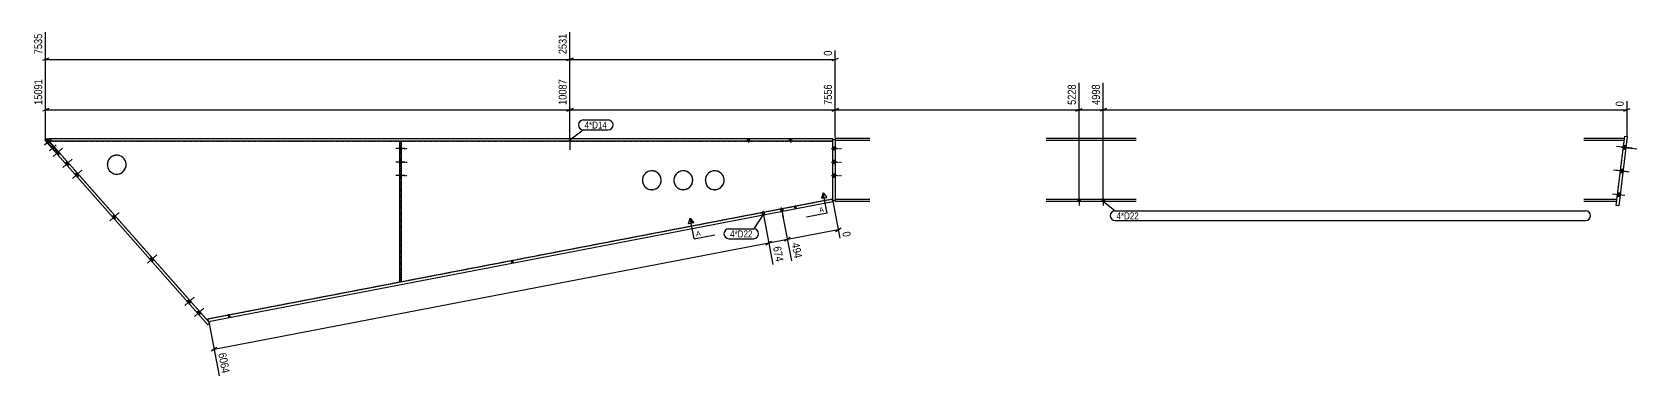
# Model space of a CAD drawing. Header units: millimetres. Extents: x 78 to 72660, y 20 to 5254.
# Drawn here: x 29914 to 45226, y 80 to 3358 of the extents above; entities that cross this region are included whole.
import ezdxf

# ---------------------------------------------------------------- set-up
doc = ezdxf.new("R2010")
doc.units = ezdxf.units.MM
doc.linetypes.add('DXK_LINE_DOT2', pattern=[3.9198, 1.9599, -1.9599])
for name, color, linetype in [('MÅLSÆTNING', 7, 'Continuous'), ('STÅL', 7, 'Continuous'), ('TEKST', 7, 'Continuous')]:
    doc.layers.add(name, color=color, linetype=linetype)
doc.styles.add('Arial', font='ARIAL.TTF', dxfattribs={"height": 0.2})
doc.styles.add('Arial Narrow', font='ARIALN.TTF', dxfattribs={"height": 0.2})

msp = doc.modelspace()

# ---------------------------------------------------------------- hatches: boundary and pattern name
at = {"layer": 'STÅL', "linetype": 'Continuous'}
for color, points in [(96, [(30081, 2305), (30064, 2324), (30053, 2314), (30070, 2295)]), (96, [(30053, 2314), (30070, 2295), (30081, 2305), (30064, 2324)]), (4, [(35039, 2319), (35053, 2319), (35053, 2344), (35039, 2344)]), (4, [(35039, 2319), (35053, 2319), (35053, 2344), (35039, 2344)]), (4, [(35053, 2344), (35039, 2344), (35039, 2319), (35053, 2319)]), (4, [(35053, 2344), (35039, 2344), (35039, 2319), (35053, 2319)]), (96, [(36763, 2344), (36741, 2344), (36741, 2319), (36763, 2319)]), (96, [(37163, 2344), (37141, 2344), (37141, 2319), (37163, 2319)]), (96, [(30128, 2252), (30110, 2272), (30099, 2262), (30116, 2242)]), (96, [(30099, 2262), (30116, 2242), (30128, 2252), (30110, 2272)]), (96, [(30136, 2213), (30158, 2188), (30177, 2205), (30155, 2229)]), (96, [(30136, 2213), (30158, 2188), (30177, 2205), (30155, 2229)]), (96, [(33439, 2236), (33439, 2262), (33424, 2262), (33424, 2236)]), (96, [(37552, 2262), (37552, 2236), (37577, 2236), (37577, 2262)]), (96, [(45120, 2240), (45124, 2273), (45099, 2276), (45095, 2243)]), (96, [(45120, 2240), (45124, 2273), (45099, 2276), (45095, 2243)]), (96, [(30229, 2108), (30251, 2083), (30269, 2100), (30248, 2124)]), (96, [(30229, 2108), (30251, 2083), (30269, 2100), (30248, 2124)]), (96, [(30322, 2003), (30343, 1978), (30362, 1995), (30340, 2020)]), (96, [(30322, 2003), (30343, 1978), (30362, 1995), (30340, 2020)]), (96, [(33439, 2106), (33439, 2132), (33424, 2132), (33424, 2106)]), (96, [(33439, 1976), (33439, 2002), (33424, 2002), (33424, 1976)]), (96, [(37552, 2132), (37552, 2106), (37577, 2106), (37577, 2132)]), (96, [(37552, 2002), (37552, 1976), (37577, 1976), (37577, 2002)]), (96, [(45071, 2050), (45067, 2017), (45092, 2014), (45096, 2047)]), (96, [(45092, 2014), (45096, 2047), (45071, 2050), (45067, 2017)]), (96, [(37190, 1672), (37203, 1675), (37199, 1700), (37185, 1697)]), (96, [(37190, 1672), (37203, 1675), (37199, 1700), (37185, 1697)]), (4, [(39915, 1763), (39893, 1763), (39893, 1744), (39915, 1744)]), (4, [(39915, 1763), (39893, 1763), (39893, 1744), (39915, 1744)]), (4, [(40145, 1763), (40123, 1763), (40123, 1744), (40145, 1744)]), (4, [(40145, 1763), (40123, 1763), (40123, 1744), (40145, 1744)]), (96, [(45043, 1824), (45039, 1791), (45064, 1788), (45068, 1821)]), (96, [(45043, 1824), (45039, 1791), (45064, 1788), (45068, 1821)]), (96, [(30678, 1600), (30700, 1575), (30719, 1592), (30697, 1617)]), (96, [(30678, 1600), (30700, 1575), (30719, 1592), (30697, 1617)]), (4, [(36898, 1642), (36876, 1638), (36881, 1613), (36903, 1617)]), (4, [(36898, 1642), (36876, 1638), (36881, 1613), (36903, 1617)]), (4, [(37075, 1676), (37053, 1672), (37058, 1647), (37079, 1651)]), (4, [(37075, 1676), (37053, 1672), (37058, 1647), (37079, 1651)]), (96, [(31036, 1196), (31058, 1171), (31076, 1187), (31055, 1212)]), (96, [(31036, 1196), (31058, 1171), (31076, 1187), (31055, 1212)]), (96, [(34489, 1154), (34503, 1157), (34498, 1182), (34484, 1179)]), (96, [(34489, 1154), (34503, 1157), (34498, 1182), (34484, 1179)]), (96, [(31392, 793), (31414, 768), (31433, 785), (31411, 809)]), (96, [(31392, 793), (31414, 768), (31433, 785), (31411, 809)]), (96, [(31485, 688), (31507, 663), (31526, 680), (31504, 704)]), (96, [(31485, 688), (31507, 663), (31526, 680), (31504, 704)]), (96, [(31788, 636), (31802, 639), (31797, 664), (31783, 661)]), (96, [(31788, 636), (31802, 639), (31797, 664), (31783, 661)])]:
    msp.add_hatch(color=color, dxfattribs=at).paths.add_polyline_path(points)
at = {"layer": 'TEKST', "linetype": 'Continuous'}
msp.add_hatch(color=30, dxfattribs=at).paths.add_polyline_path([(37471, 1777), (37447, 1773), (37462, 1826)])

# ---------------------------------------------------------------- linework, layer by layer
at = {"layer": 'MÅLSÆTNING', "color": 7, "linetype": 'Continuous'}
for p, q in [((35046, 2339), (35046, 3356)), ((30072, 3110), (30012, 3086)), ((30042, 3098), (35046, 3098)), ((35076, 3110), (35016, 3086)), ((35016, 3086), (35076, 3110)), ((35046, 3098), (37577, 3098)), ((37547, 3086), (37607, 3110)), ((37577, 2364), (37577, 3181)), ((30042, 2339), (30042, 2922)), ((35046, 2339), (35046, 2922)), ((37577, 2354), (37577, 2874)), ((37577, 2354), (37577, 2874)), ((39904, 1749), (39904, 2874)), ((40134, 1749), (40134, 2874)), ((30072, 2628), (30012, 2604)), ((30042, 2616), (35046, 2616)), ((35016, 2604), (35076, 2628)), ((37607, 2628), (37547, 2604)), ((37547, 2604), (37607, 2628)), ((37577, 2616), (39904, 2616)), ((39874, 2604), (39934, 2628)), ((40164, 2628), (40104, 2604)), ((45102, 2604), (45162, 2628)), ((45132, 2364), (45132, 2698)), ((37553, 1747), (37621, 1394)), ((36898, 1581), (36982, 1143)), ((36898, 1581), (36982, 1143)), ((37075, 1615), (37159, 1177)), ((36943, 1349), (37120, 1383)), ((37147, 1400), (37092, 1365)), ((37578, 1458), (37632, 1493)), ((31650, 334), (36943, 1349)), ((36916, 1331), (36970, 1366)), ((36916, 1331), (36970, 1366)), ((31602, 580), (31698, 80)), ((31677, 351), (31622, 316))]:
    msp.add_line(p, q, dxfattribs=at)
at = {"layer": 'STÅL', "color": 96, "linetype": 'Continuous'}
for p, q in [((30096, 2335), (30032, 2279)), ((30096, 2335), (30033, 2279)), ((30064, 2324), (30053, 2314)), ((30064, 2324), (30053, 2314)), ((30081, 2305), (30070, 2295)), ((30081, 2305), (30070, 2295)), ((36741, 2319), (36741, 2344)), ((36752, 2306), (36752, 2344)), ((36763, 2319), (36763, 2344)), ((37141, 2319), (37141, 2344)), ((37152, 2306), (37152, 2344)), ((37163, 2319), (37163, 2344)), ((30143, 2283), (30079, 2227)), ((30142, 2283), (30079, 2226)), ((30110, 2272), (30099, 2262)), ((30110, 2272), (30099, 2262)), ((30114, 2171), (30203, 2250)), ((30114, 2171), (30203, 2250)), ((30128, 2252), (30116, 2242)), ((30128, 2252), (30116, 2242)), ((30136, 2213), (30155, 2229)), ((30136, 2213), (30155, 2229)), ((30158, 2188), (30177, 2205)), ((30158, 2188), (30177, 2205)), ((30207, 2066), (30296, 2145)), ((30207, 2066), (30296, 2145)), ((33469, 2249), (33384, 2249)), ((33439, 2262), (33424, 2262)), ((33439, 2236), (33424, 2236)), ((37577, 2262), (37552, 2262)), ((37592, 2249), (37552, 2249)), ((37577, 2236), (37552, 2236)), ((45180, 2250), (45032, 2268)), ((45078, 2262), (45226, 2244)), ((45095, 2243), (45120, 2240)), ((45120, 2240), (45095, 2243)), ((45099, 2276), (45124, 2273)), ((45124, 2273), (45099, 2276)), ((30229, 2108), (30248, 2124)), ((30229, 2108), (30248, 2124)), ((30251, 2083), (30269, 2100)), ((30251, 2083), (30269, 2100)), ((30300, 1961), (30389, 2040)), ((30300, 1961), (30389, 2040)), ((30322, 2003), (30340, 2020)), ((30322, 2003), (30340, 2020)), ((30343, 1978), (30362, 1995)), ((30343, 1978), (30362, 1995)), ((33469, 2119), (33384, 2119)), ((33439, 2132), (33424, 2132)), ((33439, 2106), (33424, 2106)), ((33439, 2002), (33424, 2002)), ((37577, 2132), (37552, 2132)), ((37592, 2119), (37552, 2119)), ((37577, 2106), (37552, 2106)), ((37577, 2002), (37552, 2002)), ((45152, 2023), (45004, 2041)), ((45137, 2025), (45019, 2040)), ((45092, 2014), (45067, 2017)), ((45092, 2014), (45067, 2017)), ((45096, 2047), (45071, 2050)), ((45096, 2047), (45071, 2050)), ((33469, 1989), (33384, 1989)), ((33439, 1976), (33424, 1976)), ((37592, 1989), (37552, 1989)), ((37577, 1976), (37552, 1976)), ((37185, 1697), (37190, 1672)), ((37185, 1697), (37190, 1672)), ((37190, 1706), (37196, 1674)), ((37190, 1706), (37196, 1674)), ((37199, 1700), (37203, 1675)), ((37199, 1700), (37203, 1675)), ((45110, 1799), (44992, 1813)), ((45110, 1799), (44992, 1813)), ((45064, 1788), (45039, 1791)), ((45064, 1788), (45039, 1791)), ((45068, 1821), (45043, 1824)), ((45068, 1821), (45043, 1824)), ((30656, 1559), (30745, 1637)), ((30656, 1559), (30745, 1637)), ((30678, 1600), (30697, 1617)), ((30678, 1600), (30697, 1617)), ((30700, 1575), (30719, 1592)), ((30700, 1575), (30719, 1592)), ((31014, 1154), (31103, 1233)), ((31014, 1154), (31103, 1233)), ((31036, 1196), (31055, 1212)), ((31036, 1196), (31055, 1212)), ((31058, 1171), (31076, 1187)), ((31058, 1171), (31076, 1187)), ((34484, 1179), (34489, 1154)), ((34484, 1179), (34489, 1154)), ((34489, 1188), (34496, 1156)), ((34489, 1188), (34496, 1156)), ((34498, 1182), (34503, 1157)), ((34498, 1182), (34503, 1157)), ((31370, 751), (31459, 830)), ((31370, 751), (31459, 830)), ((31392, 793), (31411, 809)), ((31392, 793), (31411, 809)), ((31414, 768), (31433, 785)), ((31414, 768), (31433, 785)), ((31463, 646), (31552, 725)), ((31463, 646), (31552, 725)), ((31485, 688), (31504, 704)), ((31485, 688), (31504, 704)), ((31507, 663), (31526, 680)), ((31507, 663), (31526, 680)), ((31783, 661), (31788, 636)), ((31783, 661), (31788, 636)), ((31789, 670), (31795, 638)), ((31789, 670), (31795, 638)), ((31797, 664), (31802, 639)), ((31797, 664), (31802, 639))]:
    msp.add_line(p, q, dxfattribs=at)
at = {"layer": 'STÅL', "color": 2, "linetype": 'Continuous'}
for p, q in [((30034, 2328), (30053, 2344)), ((31592, 567), (30034, 2328)), ((30038, 2331), (30050, 2341)), ((30131, 2226), (30038, 2331)), ((30050, 2341), (30142, 2236)), ((30053, 2344), (31611, 583)), ((30075, 2344), (37552, 2344)), ((30075, 2319), (30075, 2344)), ((37552, 2319), (30075, 2319)), ((33424, 979), (33424, 2319)), ((33439, 979), (33439, 2319)), ((37552, 2344), (37552, 2319)), ((37552, 2334), (37577, 2334)), ((37552, 2334), (37552, 1754)), ((37907, 2344), (37577, 2344)), ((37577, 2344), (37577, 2334)), ((37577, 2334), (37577, 1754)), ((37907, 2325), (37577, 2325)), ((40449, 2344), (39589, 2344)), ((40449, 2325), (39589, 2325)), ((45107, 2344), (44720, 2344)), ((45105, 2325), (44720, 2325)), ((45028, 1703), (45110, 2364)), ((45134, 2361), (45053, 1700)), ((45110, 2364), (45134, 2361)), ((30142, 2236), (30131, 2226)), ((31594, 625), (37549, 1767)), ((31598, 600), (37554, 1742)), ((37554, 1742), (37549, 1767)), ((37549, 1767), (37552, 1767)), ((37552, 1754), (37577, 1754)), ((37907, 1763), (37577, 1763)), ((37577, 1744), (37577, 1754)), ((37907, 1744), (37577, 1744)), ((40449, 1763), (39589, 1763)), ((40449, 1744), (39589, 1744)), ((45036, 1763), (44720, 1763)), ((45033, 1744), (44720, 1744)), ((45053, 1700), (45028, 1703)), ((33424, 979), (33439, 979)), ((31577, 621), (31594, 625)), ((31598, 600), (31594, 625)), ((31611, 583), (31592, 567))]:
    msp.add_line(p, q, dxfattribs=at)
at = {"layer": 'STÅL', "color": 7, "linetype": 'DXK_LINE_DOT2'}
for p, q in [((30038, 2331), (30050, 2341)), ((30038, 2331), (30131, 2226)), ((30050, 2341), (30142, 2236)), ((31577, 621), (30075, 2319)), ((30075, 2319), (33424, 2319)), ((33439, 2319), (33424, 2319)), ((33424, 2319), (33424, 979)), ((33439, 2311), (33424, 2311)), ((33439, 979), (33439, 2319)), ((33439, 2319), (37552, 2319)), ((37552, 2319), (37552, 1767)), ((37577, 2334), (37577, 1754)), ((45033, 1744), (45107, 2344)), ((30131, 2226), (30142, 2236)), ((31594, 625), (37549, 1767)), ((33424, 987), (33439, 987)), ((33424, 979), (33439, 979))]:
    msp.add_line(p, q, dxfattribs=at)
at = {"layer": 'STÅL', "color": 4, "linetype": 'Continuous'}
for p, q in [((35039, 2344), (35039, 2319)), ((35039, 2344), (35039, 2319)), ((35039, 2344), (35039, 2319)), ((35039, 2344), (35039, 2319)), ((35046, 2352), (35046, 2319)), ((35046, 2352), (35046, 2319)), ((35046, 2352), (35046, 2234)), ((35046, 2352), (35046, 2234)), ((35053, 2344), (35053, 2319)), ((35053, 2344), (35053, 2319)), ((35053, 2344), (35053, 2319)), ((35053, 2344), (35053, 2319)), ((37061, 1687), (37079, 1595)), ((37061, 1687), (37079, 1595)), ((39893, 1763), (39893, 1744)), ((39893, 1763), (39893, 1744)), ((39904, 1776), (39904, 1703)), ((39904, 1776), (39904, 1703)), ((39915, 1763), (39915, 1744)), ((39915, 1763), (39915, 1744)), ((40123, 1763), (40123, 1744)), ((40123, 1763), (40123, 1744)), ((40134, 1776), (40134, 1703)), ((40134, 1776), (40134, 1703)), ((40145, 1763), (40145, 1744)), ((40145, 1763), (40145, 1744)), ((36876, 1638), (36881, 1613)), ((36876, 1638), (36881, 1613)), ((36885, 1653), (36902, 1561)), ((36885, 1653), (36902, 1561)), ((36898, 1642), (36903, 1617)), ((36898, 1642), (36903, 1617)), ((37053, 1672), (37058, 1647)), ((37053, 1672), (37058, 1647)), ((37075, 1676), (37079, 1651)), ((37075, 1676), (37079, 1651))]:
    msp.add_line(p, q, dxfattribs=at)
at = {"layer": 'STÅL', "color": 96, "linetype": 'DXK_LINE_DOT2'}
for p, q in [((33409, 2249), (33494, 2249)), ((33424, 2262), (33439, 2262)), ((33424, 2236), (33439, 2236)), ((37537, 2249), (37642, 2249)), ((37552, 2262), (37577, 2262)), ((37552, 2236), (37577, 2236)), ((33409, 2119), (33494, 2119)), ((33424, 2132), (33439, 2132)), ((33424, 2106), (33439, 2106)), ((33424, 2002), (33439, 2002)), ((37537, 2119), (37642, 2119)), ((37552, 2132), (37577, 2132)), ((37552, 2106), (37577, 2106)), ((37552, 2002), (37577, 2002)), ((33409, 1989), (33494, 1989)), ((33424, 1976), (33439, 1976)), ((37537, 1989), (37642, 1989)), ((37552, 1976), (37577, 1976))]:
    msp.add_line(p, q, dxfattribs=at)
at = {"layer": 'STÅL', "color": 2, "linetype": 'Continuous'}
for centre, start, end in [((30721, 2094), 353, 173), ((30721, 2094), 173, 353), ((35827, 1945), 353, 173), ((36127, 1945), 353, 173), ((36427, 1945), 353, 173), ((35827, 1945), 173, 353), ((36127, 1945), 173, 353), ((36427, 1945), 173, 353)]:
    msp.add_arc(centre, 90, start, end, dxfattribs=at)
at = {"layer": 'STÅL', "color": 7, "linetype": 'DXK_LINE_DOT2'}
for centre, start, end in [((30721, 2094), 23, 203), ((30721, 2094), 203, 23), ((35827, 1945), 23, 203), ((36127, 1945), 23, 203), ((36427, 1945), 23, 203), ((35827, 1945), 203, 23), ((36127, 1945), 203, 23), ((36427, 1945), 203, 23)]:
    msp.add_arc(centre, 90, start, end, dxfattribs=at)
at = {"layer": 'TEKST', "color": 30, "linetype": 'Continuous'}
for p, q in [((37462, 1826), (37447, 1773)), ((37447, 1773), (37496, 1782)), ((37462, 1826), (37496, 1782))]:
    msp.add_line(p, q, dxfattribs=at)

# ---------------------------------------------------------------- wipeouts: each hides what was drawn before it
at = {"color": 0}
for points in [[(35398, 2438), (35398, 2508), (35185, 2508), (35185, 2438)], [(44724, 1572), (44724, 1642), (40260, 1642), (40260, 1572)]]:
    msp.add_wipeout(points, dxfattribs=at).dxf.layer = 'TEKST'

# ---------------------------------------------------------------- next in the draw order: wipeouts: each hides what was drawn before it
at = {"color": 0, "linetype": 'Continuous'}
for points, layer in [([(37561, 3197), (37449, 3197), (37449, 3116), (37561, 3116)], 'MÅLSÆTNING'), ([(30026, 2924), (29914, 2924), (29914, 2648), (30026, 2648)], 'MÅLSÆTNING'), ([(35030, 2924), (34918, 2924), (34918, 2648), (35030, 2648)], 'MÅLSÆTNING'), ([(39888, 2875), (39776, 2875), (39776, 2648), (39888, 2648)], 'MÅLSÆTNING'), ([(37175, 1179), (37285, 1200), (37252, 1375), (37142, 1354)], 'MÅLSÆTNING'), ([(31714, 82), (31824, 103), (31781, 326), (31671, 305)], 'MÅLSÆTNING'), ([(37471, 1645), (37462, 1694), (37418, 1686), (37428, 1637)], 'TEKST'), ([(36295, 1419), (36286, 1469), (36242, 1460), (36252, 1411)], 'TEKST')]:
    msp.add_wipeout(points, dxfattribs=at).dxf.layer = layer
at = {"color": 0}
for points in [[(35398, 2438), (35398, 2508), (35185, 2508), (35185, 2438)], [(44724, 1572), (44724, 1642), (40260, 1642), (40260, 1572)], [(36787, 1400), (36787, 1470), (36574, 1470), (36574, 1400)]]:
    msp.add_wipeout(points, dxfattribs=at).dxf.layer = 'TEKST'

# ---------------------------------------------------------------- next in the draw order: hatches: boundary and pattern name
at = {"layer": 'TEKST', "linetype": 'Continuous'}
msp.add_hatch(color=30, dxfattribs=at).paths.add_polyline_path([(36227, 1539), (36203, 1534), (36193, 1583)])

# ---------------------------------------------------------------- next in the draw order: linework, layer by layer
at = {"layer": 'MÅLSÆTNING', "color": 7, "linetype": 'Continuous'}
for p, q in [((30042, 2339), (30042, 3356)), ((35046, 2339), (35046, 3356)), ((35046, 2339), (35046, 2922)), ((39904, 1749), (39904, 2874)), ((35076, 2628), (35016, 2604)), ((35046, 2616), (37577, 2616)), ((39874, 2604), (39934, 2628)), ((39904, 2616), (40134, 2616)), ((37075, 1615), (37159, 1177)), ((37147, 1400), (37092, 1365)), ((37120, 1383), (37605, 1476))]:
    msp.add_line(p, q, dxfattribs=at)
at = {"layer": 'TEKST', "color": 7, "linetype": 'Continuous'}
for p, q in [((35173, 2520), (35410, 2520)), ((35046, 2332), (35173, 2426)), ((35173, 2426), (35410, 2426)), ((37499, 1630), (37462, 1826)), ((40134, 1746), (40248, 1654)), ((36231, 1387), (36193, 1583)), ((37499, 1630), (37303, 1592)), ((40248, 1654), (44736, 1654)), ((40248, 1560), (44736, 1560)), ((36231, 1387), (36427, 1424))]:
    msp.add_line(p, q, dxfattribs=at)
at = {"layer": 'TEKST', "color": 30, "linetype": 'Continuous'}
for p, q in [((36178, 1529), (36193, 1583)), ((36227, 1539), (36178, 1529)), ((36193, 1583), (36227, 1539))]:
    msp.add_line(p, q, dxfattribs=at)
at = {"layer": 'TEKST', "color": 7, "linetype": 'Continuous'}
for centre, start, end in [((35173, 2473), 90, 270), ((35410, 2473), 270, 90), ((40248, 1607), 90, 270), ((44736, 1607), 270, 90)]:
    msp.add_arc(centre, 47, start, end, dxfattribs=at)

# ---------------------------------------------------------------- next in the draw order: texts
at = {"layer": 'MÅLSÆTNING', "color": 3, "linetype": 'Continuous', "style": 'Arial Narrow'}
for s, rotation, p in [('0', 90.0002, (37545, 3132)), ('15091', 90.0002, (30010, 2664)), ('10087', 90.0002, (35014, 2664)), ('5228', 90.0002, (39872, 2664)), ('494', -79.1427, (37160, 1341)), ('6064', -79.1427, (31690, 292))]:
    msp.add_text(s, height=76.4, rotation=rotation, dxfattribs=at).set_placement(p)
at = {"layer": 'TEKST', "color": 3, "style": 'Arial Narrow'}
for s, p in [('4*D14', (35185, 2438)), ('4*D22', (40260, 1572))]:
    msp.add_text(s, height=66.8, dxfattribs=at).set_placement(p)
at = {"layer": 'TEKST', "color": 3, "linetype": 'Continuous', "style": 'Arial'}
for p in [(37428, 1637), (36252, 1411)]:
    msp.add_text('A', height=47.8, rotation=10.8576, dxfattribs=at).set_placement(p)

# ---------------------------------------------------------------- next in the draw order: wipeouts: each hides what was drawn before it
at = {"color": 0}
msp.add_wipeout([(36787, 1400), (36787, 1470), (36574, 1470), (36574, 1400)], dxfattribs=at).dxf.layer = 'TEKST'

# ---------------------------------------------------------------- next in the draw order: linework, layer by layer
at = {"layer": 'TEKST', "color": 7, "linetype": 'Continuous'}
for p, q in [((36890, 1618), (36799, 1482)), ((36562, 1482), (36799, 1482)), ((36562, 1388), (36799, 1388))]:
    msp.add_line(p, q, dxfattribs=at)
for centre, start, end in [((36562, 1435), 90, 270), ((36799, 1435), 270, 90)]:
    msp.add_arc(centre, 47, start, end, dxfattribs=at)

# ---------------------------------------------------------------- next in the draw order: texts
at = {"layer": 'TEKST', "color": 3, "style": 'Arial Narrow'}
msp.add_text('4*D22', height=66.8, dxfattribs=at).set_placement((36574, 1400))

# ---------------------------------------------------------------- next in the draw order: wipeouts: each hides what was drawn before it
at = {"color": 0, "linetype": 'Continuous'}
for points in [[(30026, 3358), (29914, 3358), (29914, 3131), (30026, 3131)], [(35030, 3358), (34918, 3358), (34918, 3131), (35030, 3131)], [(37561, 2875), (37449, 2875), (37449, 2648), (37561, 2648)], [(40118, 2875), (40006, 2875), (40006, 2648), (40118, 2648)], [(37639, 1382), (37749, 1403), (37734, 1482), (37624, 1461)], [(36998, 1145), (37108, 1166), (37075, 1341), (36965, 1320)]]:
    msp.add_wipeout(points, dxfattribs=at).dxf.layer = 'MÅLSÆTNING'

# ---------------------------------------------------------------- next in the draw order: linework, layer by layer
at = {"layer": 'MÅLSÆTNING', "color": 7, "linetype": 'Continuous'}
for p, q in [((40134, 1749), (40134, 2874)), ((40164, 2628), (40104, 2604)), ((40134, 2616), (45132, 2616))]:
    msp.add_line(p, q, dxfattribs=at)

# ---------------------------------------------------------------- next in the draw order: texts
at = {"layer": 'MÅLSÆTNING', "color": 3, "linetype": 'Continuous', "style": 'Arial Narrow'}
for s, rotation, p in [('7535', 90.0002, (30010, 3147)), ('2531', 90.0002, (35014, 3147)), ('7556', 90.0002, (37545, 2664)), ('4998', 90.0002, (40102, 2664)), ('0', -79.1427, (37643, 1448)), ('674', -79.1427, (36983, 1307))]:
    msp.add_text(s, height=76.4, rotation=rotation, dxfattribs=at).set_placement(p)

# ---------------------------------------------------------------- next in the draw order: wipeouts: each hides what was drawn before it
at = {"color": 0, "linetype": 'Continuous'}
msp.add_wipeout([(45116, 2714), (45004, 2714), (45004, 2634), (45116, 2634)], dxfattribs=at).dxf.layer = 'MÅLSÆTNING'

# ---------------------------------------------------------------- next in the draw order: texts
at = {"layer": 'MÅLSÆTNING', "color": 3, "linetype": 'Continuous', "style": 'Arial Narrow'}
msp.add_text('0', height=76.4, rotation=90.0002, dxfattribs=at).set_placement((45100, 2650))

doc.saveas('drawing.dxf')
